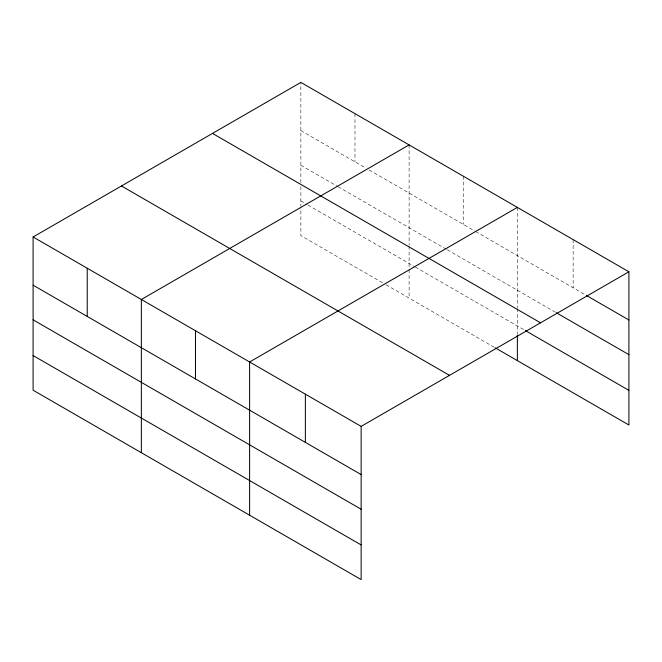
<?xml version="1.0" encoding="UTF-8"?>
<svg xmlns="http://www.w3.org/2000/svg" width="662" height="662" viewBox="0 0 662 662"><rect width="100%" height="100%" fill="white"/><g stroke="black" fill="none" stroke-linecap="round" stroke-linejoin="round"><path stroke-width="0.5" stroke-dasharray="3.31 2.48" d="M300.854 182.596L300.854 82.402M300.854 130.596L365.631 167.991M369.181 170.043L474.77 231.005M475.664 231.518L585.522 294.946M300.854 165.252L337.239 186.262M338.125 186.767L446.378 249.268M447.264 249.781L555.426 312.232M300.854 200.958L307.069 204.55M307.954 205.063L414.437 266.538M415.322 267.051L524.445 330.048M382.487 282.748L300.854 235.622L300.854 207.082M386.037 284.801L494.291 347.302M573.135 239.594L573.135 287.796M517.361 207.396L517.361 307.598M517.361 308.616L517.361 334.12M463.234 176.15L463.234 224.344M409.108 144.895L409.108 245.097M409.108 246.115L409.108 268.557M409.108 269.575L409.108 298.123M354.981 113.649L354.981 161.842M300.854 186.676L300.854 206.056"/><path stroke-width="0.99" d="M495.184 347.815L628.9 425.012L628.9 271.792L300.854 82.402L33.1 236.988L33.1 390.208L361.146 579.598L361.146 426.378L33.1 236.988M409.108 144.895L141.354 299.489L141.354 452.709M517.361 207.396L249.607 361.99L249.607 515.21M361.146 426.378L628.9 271.792M586.408 295.459L628.9 319.986M556.312 312.737L628.9 354.65M212.494 133.41L540.54 322.808M525.33 330.561L628.9 390.357M121.46 185.972L449.506 375.362M33.1 285.181L361.146 474.58M33.1 319.845L361.146 509.235M33.1 355.552L361.146 544.942M517.361 335.137L517.361 360.616M305.372 394.18L305.372 442.382M195.48 330.735L195.48 378.937M87.227 268.234L87.227 316.436"/></g></svg>
